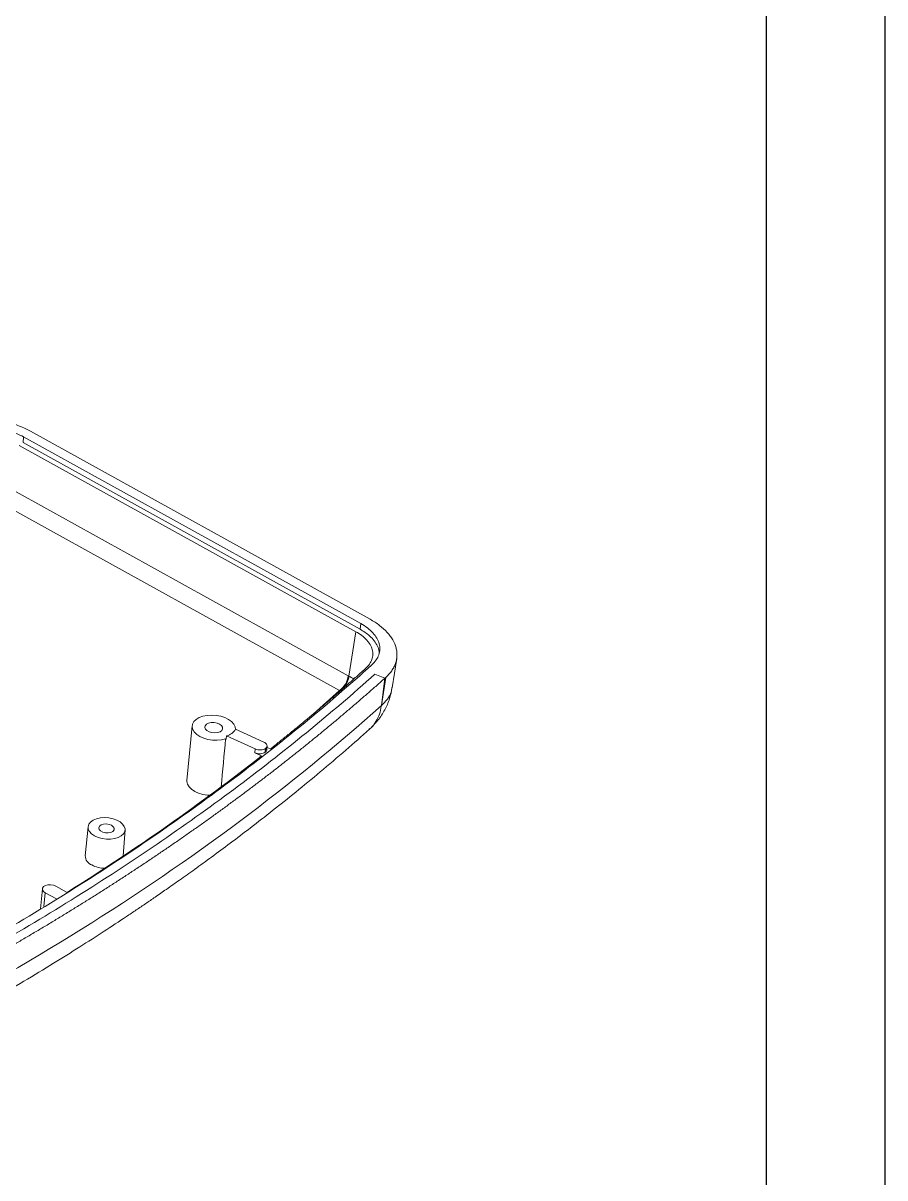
# Model space of a CAD drawing. Header units: inches. Extents: x 1388 to 2543, y 532 to 869.
# Drawn here: x 1780.7 to 1835.3, y 602.2 to 675.4 of the extents above; entities that cross this region are included whole.
import ezdxf

# ---------------------------------------------------------------- set-up
doc = ezdxf.new("R2010")
doc.units = ezdxf.units.IN

msp = doc.modelspace()

# ---------------------------------------------------------------- linework, layer by layer
for p, q in [((1835.31, 847.734), (1835.31, 531.77)), ((1827.787, 840.211), (1827.787, 539.293))]:
    msp.add_line(p, q)
at = {"color": 7, "linetype": 'Continuous', "lineweight": 15}
for p, q in [((1780.718, 648.836), (1780.754, 649.197)), ((1780.754, 649.197), (1802.105, 637.377)), ((1802.695, 637.649), (1781.182, 649.559)), ((1780.469, 648.666), (1801.795, 636.859)), ((1780.718, 648.836), (1802.069, 637.015)), ((1780.27, 645.712), (1801.319, 634.058)), ((1800.759, 633.133), (1779.71, 644.786)), ((1801.795, 636.859), (1801.361, 634.036)), ((1802.105, 637.377), (1802.069, 637.015)), ((1804.1, 633.303), (1804.387, 635.165)), ((1801.361, 634.036), (1801.319, 634.058)), ((1803.004, 634.165), (1803.636, 633.913)), ((1803.004, 634.165), (1803.636, 633.913)), ((1803.688, 633.959), (1803.412, 632.173)), ((1803.636, 633.913), (1803.412, 632.173)), ((1803.636, 633.913), (1803.412, 632.173)), ((1791.43, 630.898), (1791.099, 627.435)), ((1793.548, 630.07), (1793.592, 630.05)), ((1793.611, 630.251), (1793.592, 630.05)), ((1795.413, 629.428), (1793.611, 630.251)), ((1794.163, 630.652), (1794.164, 630.665)), ((1794.179, 630.682), (1795.967, 629.865)), ((1802.64, 630.657), (1802.693, 630.713)), ((1795.413, 629.428), (1795.394, 629.185)), ((1796.06, 629.219), (1796.079, 629.463)), ((1796.09, 629.471), (1796.077, 629.233)), ((1796.079, 629.463), (1796.09, 629.471)), ((1796.161, 629.372), (1796.174, 629.617)), ((1796.169, 629.528), (1796.388, 629.428)), ((1795.829, 628.987), (1795.394, 629.185)), ((1796.06, 629.219), (1796.077, 629.233)), ((1784.832, 624.493), (1784.657, 622.663)), ((1787.054, 622.653), (1787.176, 624.294)), ((1781.946, 620.573), (1781.811, 619.298)), ((1782.793, 620.734), (1783.509, 620.337)), ((1782.843, 619.92), (1782.125, 620.318))]:
    msp.add_line(p, q, dxfattribs=at)
at = {"color": 8, "linetype": 'Continuous', "lineweight": 15}
for p, q in [((1799.084, 631.64), (1800.759, 633.133)), ((1782.039, 619.435), (1782.125, 620.318))]:
    msp.add_line(p, q, dxfattribs=at)
at = {"color": 7, "linetype": 'Continuous', "lineweight": 15, "flags": 128}
for points in [[(1793.548, 630.07), (1793.289, 630.007), (1793.008, 629.979), (1792.717, 629.987), (1792.429, 630.031), (1792.158, 630.109), (1791.917, 630.217), (1791.715, 630.351), (1791.562, 630.503), (1791.465, 630.669), (1791.428, 630.839), (1791.454, 631.006), (1791.54, 631.163), (1791.683, 631.302), (1791.877, 631.417), (1792.113, 631.504), (1792.379, 631.557), (1792.664, 631.576), (1792.956, 631.557), (1793.24, 631.504), (1793.504, 631.418), (1793.736, 631.302), (1793.926, 631.163), (1794.064, 631.006), (1794.145, 630.839), (1794.164, 630.669), (1794.164, 630.665)], [(1793.162, 631.004), (1793.281, 630.915), (1793.347, 630.811), (1793.354, 630.703), (1793.3, 630.603), (1793.192, 630.522), (1793.041, 630.469), (1792.863, 630.449), (1792.679, 630.464), (1792.506, 630.513), (1792.366, 630.591), (1792.272, 630.689), (1792.235, 630.796), (1792.259, 630.902), (1792.341, 630.993), (1792.472, 631.062), (1792.639, 631.099), (1792.823, 631.101), (1793.004, 631.069), (1793.162, 631.004)], [(1792.571, 626.491), (1792.4, 626.502), (1792.11, 626.549), (1791.837, 626.629), (1791.594, 626.739), (1791.39, 626.874), (1791.235, 627.028), (1791.136, 627.195), (1791.097, 627.367), (1791.099, 627.435)], [(1785.241, 623.915), (1785.056, 624.042), (1784.922, 624.187), (1784.846, 624.343), (1784.833, 624.502), (1784.883, 624.655), (1784.993, 624.793), (1785.158, 624.91), (1785.368, 624.999), (1785.613, 625.055), (1785.879, 625.075), (1786.151, 625.058), (1786.416, 625.005), (1786.658, 624.919), (1786.865, 624.804), (1787.025, 624.667), (1787.131, 624.515), (1787.175, 624.357), (1787.157, 624.2), (1787.076, 624.053), (1786.938, 623.925), (1786.749, 623.821), (1786.52, 623.749), (1786.263, 623.71), (1785.992, 623.709), (1785.722, 623.744), (1785.467, 623.814), (1785.241, 623.915)], [(1786.321, 624.588), (1786.434, 624.5), (1786.489, 624.397), (1786.478, 624.294), (1786.403, 624.203), (1786.274, 624.138), (1786.108, 624.106), (1785.929, 624.113), (1785.759, 624.158), (1785.623, 624.233), (1785.538, 624.33), (1785.516, 624.435), (1785.559, 624.533), (1785.663, 624.613), (1785.813, 624.662), (1785.988, 624.675), (1786.166, 624.649), (1786.321, 624.588)], [(1782.125, 620.318), (1782.012, 620.404), (1781.952, 620.505), (1781.954, 620.609), (1782.017, 620.702), (1782.133, 620.775), (1782.288, 620.817), (1782.464, 620.824), (1782.639, 620.795), (1782.793, 620.734)]]:
    msp.add_lwpolyline(points, dxfattribs=at)
at = {"color": 7, "linetype": 'Continuous', "lineweight": 15}
for centre, radius, start, end in [((1799.961, 634.247), 1.371, 305.59994, 352.07689), ((1793.368, 631.162), 0.943, 284.9282, 329.34608), ((1785.286, 622.666), 0.629, 180.33177, 250.12712), ((1785.941, 623.739), 1.877, 242.45107, 268.463)]:
    msp.add_arc(centre, radius, start, end, dxfattribs=at)
at = {"color": 8, "linetype": 'Continuous', "lineweight": 15}
msp.add_arc((1799.975, 634.207), 1.396, 322.28006, 352.98684, dxfattribs=at)
at = {"color": 7, "linetype": 'Continuous', "lineweight": 15}
msp.add_ellipse((1791.485, 619.942), major_axis=(6.706, 69.814), ratio=0.015652, start_param=4.81564, end_param=4.859479, dxfattribs=at)
for points, knots in [([(1781.182, 649.559), (1780.962, 649.681), (1780.729, 649.791), (1780.359, 649.938), (1780.233, 649.984), (1779.974, 650.07), (1779.841, 650.111), (1779.434, 650.221), (1779.158, 650.28), (1778.736, 650.349), (1778.594, 650.368), (1778.308, 650.399), (1778.163, 650.411), (1777.731, 650.436), (1777.446, 650.438), (1777.023, 650.419), (1776.883, 650.409), (1776.605, 650.381), (1776.467, 650.364), (1776.061, 650.3), (1775.802, 650.244), (1775.308, 650.105), (1775.07, 650.022), (1774.849, 649.925)], [0, 0, 0, 0, 0.125, 0.125, 0.1875, 0.1875, 0.25, 0.25, 0.375, 0.375, 0.4375, 0.4375, 0.5, 0.5, 0.625, 0.625, 0.6875, 0.6875, 0.75, 0.75, 0.875, 0.875, 1, 1, 1, 1]), ([(1776.265, 649.461), (1776.422, 649.529), (1776.589, 649.587), (1776.941, 649.685), (1777.128, 649.725), (1777.509, 649.784), (1777.705, 649.803), (1778.105, 649.821), (1778.31, 649.82), (1778.715, 649.796), (1778.916, 649.774), (1779.216, 649.724), (1779.316, 649.705), (1779.512, 649.662), (1779.609, 649.639), (1779.893, 649.561), (1780.076, 649.5), (1780.429, 649.361), (1780.597, 649.283), (1780.754, 649.197)], [0, 0, 0, 0, 0.125, 0.125, 0.25, 0.25, 0.375, 0.375, 0.5, 0.5, 0.625, 0.625, 0.6875, 0.6875, 0.75, 0.75, 0.875, 0.875, 1, 1, 1, 1]), ([(1803.688, 633.959), (1803.839, 634.094), (1803.966, 634.236), (1804.121, 634.459), (1804.167, 634.535), (1804.248, 634.691), (1804.282, 634.771), (1804.367, 635.013), (1804.397, 635.177), (1804.405, 635.425), (1804.402, 635.508), (1804.382, 635.676), (1804.366, 635.761), (1804.298, 636.013), (1804.228, 636.178), (1804.088, 636.421), (1804.035, 636.502), (1803.917, 636.661), (1803.852, 636.74), (1803.641, 636.971), (1803.48, 637.117), (1803.118, 637.395), (1802.915, 637.527), (1802.695, 637.649)], [0, 0, 0, 0, 0.125, 0.125, 0.1875, 0.1875, 0.25, 0.25, 0.375, 0.375, 0.4375, 0.4375, 0.5, 0.5, 0.625, 0.625, 0.6875, 0.6875, 0.75, 0.75, 0.875, 0.875, 1, 1, 1, 1]), ([(1802.425, 634.539), (1802.52, 634.624), (1802.599, 634.713), (1802.729, 634.901), (1802.779, 634.999), (1802.849, 635.202), (1802.868, 635.305), (1802.874, 635.513), (1802.861, 635.62), (1802.804, 635.831), (1802.76, 635.935), (1802.671, 636.088), (1802.638, 636.138), (1802.564, 636.238), (1802.523, 636.288), (1802.39, 636.433), (1802.289, 636.525), (1802.061, 636.699), (1801.933, 636.782), (1801.795, 636.859)], [0, 0, 0, 0, 0.125, 0.125, 0.25, 0.25, 0.375, 0.375, 0.5, 0.5, 0.625, 0.625, 0.6875, 0.6875, 0.75, 0.75, 0.875, 0.875, 1, 1, 1, 1]), ([(1802.069, 637.015), (1802.281, 636.879), (1802.633, 636.653), (1802.976, 636.278), (1803.177, 635.942), (1803.272, 635.671), (1803.268, 635.518), (1803.266, 635.48)], [0, 0, 0, 0, 0.311729, 0.518691, 0.725589, 0.930972, 1, 1, 1, 1]), ([(1802.105, 637.377), (1802.259, 637.29), (1802.4, 637.197), (1802.657, 636.999), (1802.773, 636.893), (1802.972, 636.677), (1803.056, 636.565), (1803.191, 636.335), (1803.242, 636.216), (1803.306, 635.98), (1803.32, 635.862), (1803.313, 635.627), (1803.291, 635.509), (1803.214, 635.282), (1803.158, 635.172), (1803.012, 634.96), (1802.922, 634.857), (1802.815, 634.762)], [0, 0, 0, 0, 0.125, 0.125, 0.25, 0.25, 0.375, 0.375, 0.5, 0.5, 0.625, 0.625, 0.75, 0.75, 0.875, 0.875, 1, 1, 1, 1]), ([(1802.815, 634.762), (1799.998, 632.22), (1796.999, 629.753), (1790.648, 624.985), (1787.297, 622.684), (1780.258, 618.268), (1776.571, 616.153), (1768.889, 612.117), (1764.887, 610.202), (1760.761, 608.38)], [0, 0, 0, 0, 0.25, 0.25, 0.5, 0.5, 0.75, 0.75, 1, 1, 1, 1]), ([(1796.388, 629.428), (1796.577, 629.58), (1796.956, 629.882), (1797.52, 630.338), (1798.081, 630.797), (1798.637, 631.257), (1799.19, 631.719), (1799.739, 632.184), (1800.284, 632.651), (1800.825, 633.119), (1801.363, 633.59), (1801.897, 634.063), (1802.249, 634.38), (1802.425, 634.539)], [0, 0, 0, 0, 0.090627, 0.181303, 0.272032, 0.362815, 0.453654, 0.544552, 0.635512, 0.726534, 0.817621, 0.908776, 1, 1, 1, 1]), ([(1761.273, 608.081), (1763.32, 608.983), (1765.334, 609.909), (1769.287, 611.81), (1771.227, 612.784), (1775.034, 614.78), (1776.901, 615.803), (1780.555, 617.895), (1782.341, 618.964), (1785.833, 621.147), (1787.539, 622.261), (1790.867, 624.533), (1792.487, 625.69), (1797.216, 629.22), (1800.195, 631.653), (1803.004, 634.165)], [0, 0, 0, 0, 0.125, 0.125, 0.25, 0.25, 0.375, 0.375, 0.5, 0.5, 0.625, 0.625, 0.75, 0.75, 1, 1, 1, 1]), ([(1761.273, 608.081), (1763.32, 608.983), (1765.334, 609.909), (1769.287, 611.81), (1771.227, 612.784), (1775.034, 614.78), (1776.901, 615.803), (1780.555, 617.895), (1782.341, 618.964), (1785.833, 621.147), (1787.539, 622.261), (1790.867, 624.533), (1792.487, 625.69), (1797.216, 629.22), (1800.195, 631.653), (1803.004, 634.165)], [0, 0, 0, 0, 0.125, 0.125, 0.25, 0.25, 0.375, 0.375, 0.5, 0.5, 0.625, 0.625, 0.75, 0.75, 1, 1, 1, 1]), ([(1803.636, 633.913), (1803.464, 633.759), (1803.119, 633.452), (1802.597, 632.993), (1802.072, 632.536), (1801.543, 632.081), (1801.01, 631.628), (1800.474, 631.177), (1799.934, 630.728), (1799.391, 630.281), (1798.844, 629.836), (1798.294, 629.392), (1797.74, 628.951), (1797.182, 628.512), (1796.621, 628.075), (1796.056, 627.64), (1795.487, 627.206), (1794.915, 626.775), (1794.34, 626.346), (1793.761, 625.918), (1793.178, 625.493), (1792.591, 625.069), (1792.002, 624.648), (1791.408, 624.229), (1790.811, 623.811), (1790.21, 623.396), (1789.606, 622.982), (1788.998, 622.57), (1788.386, 622.161), (1787.771, 621.753), (1787.153, 621.348), (1786.531, 620.944), (1785.905, 620.542), (1785.275, 620.142), (1784.642, 619.745), (1784.006, 619.349), (1783.365, 618.955), (1782.722, 618.563), (1782.074, 618.173), (1781.423, 617.785), (1780.769, 617.399), (1780.111, 617.016), (1779.449, 616.634), (1778.784, 616.254), (1778.115, 615.875), (1777.442, 615.499), (1776.766, 615.125), (1776.087, 614.753), (1775.403, 614.383), (1774.717, 614.015), (1774.026, 613.649), (1773.332, 613.284), (1772.634, 612.922), (1771.933, 612.562), (1771.229, 612.204), (1770.52, 611.847), (1769.808, 611.493), (1769.093, 611.141), (1768.374, 610.79), (1767.651, 610.442), (1766.925, 610.095), (1766.195, 609.751), (1765.461, 609.408), (1764.724, 609.068), (1763.983, 608.729), (1763.239, 608.392), (1762.491, 608.058), (1761.99, 607.836), (1761.74, 607.726)], [0, 0, 0, 0, 0.015267, 0.030523, 0.045769, 0.061005, 0.07623, 0.091446, 0.106653, 0.121851, 0.13704, 0.152222, 0.167395, 0.182561, 0.197719, 0.212871, 0.228017, 0.243156, 0.25829, 0.273418, 0.288541, 0.303659, 0.318773, 0.333883, 0.348989, 0.364092, 0.379191, 0.394288, 0.409383, 0.424476, 0.439567, 0.454657, 0.469747, 0.484835, 0.499923, 0.515012, 0.530101, 0.545191, 0.560282, 0.575374, 0.590469, 0.605565, 0.620665, 0.635767, 0.650872, 0.665981, 0.681094, 0.696212, 0.711334, 0.726461, 0.741593, 0.756732, 0.771876, 0.787026, 0.802184, 0.817348, 0.83252, 0.8477, 0.862888, 0.878084, 0.893289, 0.908503, 0.923727, 0.938961, 0.954204, 0.969459, 0.984724, 1, 1, 1, 1]), ([(1802.805, 630.831), (1802.939, 630.964), (1803.261, 631.284), (1803.64, 631.889), (1803.953, 632.59), (1804.053, 633.083), (1804.102, 633.324)], [0, 0, 0, 0, 0.19643, 0.472611, 0.741563, 1, 1, 1, 1]), ([(1803.412, 632.173), (1797.771, 627.126), (1791.415, 622.377), (1777.405, 613.621), (1769.713, 609.595), (1761.515, 605.985)], [0, 0, 0, 0, 0.5, 0.5, 1, 1, 1, 1]), ([(1802.65, 630.681), (1802.687, 630.71), (1802.856, 630.839), (1803.08, 631.158), (1803.301, 631.616), (1803.385, 631.974), (1803.41, 632.159), (1803.412, 632.173)], [0, 0, 0, 0, 0.084691, 0.385646, 0.695328, 0.977815, 1, 1, 1, 1]), ([(1760.509, 604.308), (1761.063, 604.553), (1762.211, 605.061), (1763.87, 605.82), (1765.438, 606.553), (1766.816, 607.212), (1768.009, 607.794), (1769.021, 608.295), (1769.854, 608.713), (1770.49, 609.036), (1770.948, 609.27), (1771.261, 609.431), (1771.52, 609.564), (1771.774, 609.696), (1772.169, 609.902), (1772.726, 610.194), (1773.519, 610.614), (1774.469, 611.123), (1775.571, 611.724), (1777.035, 612.537), (1778.784, 613.533), (1780.754, 614.692), (1782.589, 615.805), (1784.28, 616.862), (1785.818, 617.85), (1787.006, 618.632), (1787.881, 619.219), (1788.488, 619.63), (1789.123, 620.065), (1789.838, 620.56), (1790.672, 621.145), (1791.626, 621.827), (1792.698, 622.605), (1793.882, 623.484), (1795.175, 624.465), (1796.56, 625.544), (1798.03, 626.721), (1799.579, 627.999), (1801.139, 629.325), (1802.161, 630.234), (1802.656, 630.674)], [0, 0, 0, 0, 0.033694, 0.069832, 0.102309, 0.131117, 0.156251, 0.177706, 0.19548, 0.209572, 0.218589, 0.224989, 0.229844, 0.235319, 0.241477, 0.255488, 0.271589, 0.29337, 0.317991, 0.344605, 0.391214, 0.43634, 0.479971, 0.519342, 0.556197, 0.590536, 0.605851, 0.620607, 0.635414, 0.653121, 0.674086, 0.698313, 0.725802, 0.756556, 0.790576, 0.827865, 0.867672, 0.910635, 0.956756, 1, 1, 1, 1]), ([(1802.747, 630.759), (1802.744, 630.755), (1802.726, 630.731), (1802.7, 630.715), (1802.678, 630.701)], [0, 0, 0, 0, 0.172148, 1, 1, 1, 1]), ([(1795.413, 629.428), (1795.465, 629.405), (1795.523, 629.387), (1795.646, 629.365), (1795.71, 629.361), (1795.833, 629.367), (1795.893, 629.377), (1795.997, 629.411), (1796.043, 629.434), (1796.079, 629.463)], [0, 0, 0, 0, 0.25, 0.25, 0.5, 0.5, 0.75, 0.75, 1, 1, 1, 1]), ([(1796.09, 629.471), (1796.126, 629.5), (1796.151, 629.532), (1796.177, 629.602), (1796.178, 629.639), (1796.155, 629.711), (1796.131, 629.747), (1796.064, 629.812), (1796.019, 629.841), (1795.967, 629.865)], [0, 0, 0, 0, 0.25, 0.25, 0.5, 0.5, 0.75, 0.75, 1, 1, 1, 1]), ([(1796.077, 629.233), (1796.103, 629.257), (1796.15, 629.3), (1796.154, 629.352), (1796.155, 629.375)], [0, 0, 0, 0, 0.5695332, 1, 1, 1, 1]), ([(1795.394, 629.185), (1795.446, 629.161), (1795.504, 629.144), (1795.627, 629.121), (1795.691, 629.117), (1795.814, 629.124), (1795.874, 629.134), (1795.978, 629.168), (1796.024, 629.191), (1796.06, 629.219)], [0, 0, 0, 0, 0.25, 0.25, 0.5, 0.5, 0.75, 0.75, 1, 1, 1, 1])]:
    msp.add_open_spline(points, degree=3, knots=knots, dxfattribs=at)
at = {"color": 8, "linetype": 'Continuous', "lineweight": 15}
for points, knots in [([(1801.662, 633.872), (1801.66, 633.872), (1801.619, 633.895), (1801.521, 633.949), (1801.419, 634.004), (1801.361, 634.036)], [0, 0, 0, 0, 0.018272, 0.442357, 1, 1, 1, 1]), ([(1803.412, 632.173), (1803.547, 632.306), (1803.817, 632.571), (1804.034, 632.966), (1804.07, 633.226), (1804.084, 633.324)], [0, 0, 0, 0, 0.385376, 0.768421, 1, 1, 1, 1])]:
    msp.add_open_spline(points, degree=3, knots=knots, dxfattribs=at)
at = {"color": 7, "linetype": 'Continuous', "lineweight": 15}
for points in [[(1803.688, 633.959), (1803.671, 633.944), (1803.653, 633.928), (1803.636, 633.913)], [(1783.509, 620.337), (1787.882, 623.083), (1791.993, 625.971), (1795.829, 628.987)]]:
    msp.add_open_spline(points, degree=3, dxfattribs=at)

doc.saveas('drawing.dxf')
